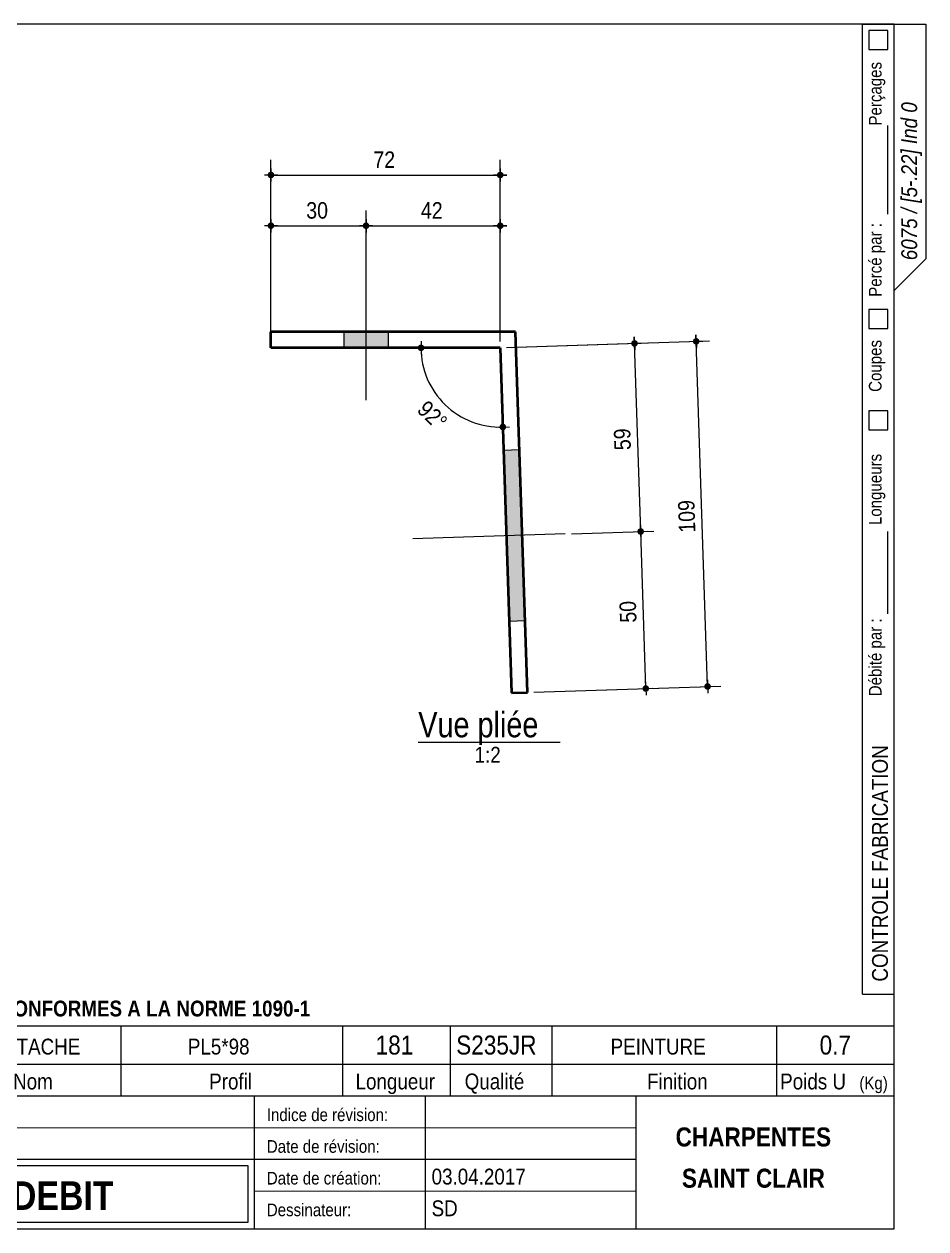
# Model space of a CAD drawing. Header units: millimetres. Extents: x 2 to 287, y 5 to 195.
# Drawn here: x 144.7 to 287, y 5 to 195 of the extents above; entities that cross this region are included whole.
import ezdxf

# ---------------------------------------------------------------- set-up
doc = ezdxf.new("R2010")
doc.units = ezdxf.units.MM
for name, color, linetype, lineweight in [('Autre type objet', 1, 'Continuous', 0), ('Boulon', 7, 'Continuous', 0), ('Cotation', 7, 'Continuous', 0), ('Feuille dessin', 5, 'Continuous', 0), ('Piece', 2, 'Continuous', 0)]:
    doc.layers.add(name, color=color, linetype=linetype, lineweight=lineweight)
doc.styles.add('ARIAL', font='ARIAL.TTF')
doc.styles.add('ARIAL_BOLD', font='ARIALBD.TTF')
doc.styles.add('ARIAL_ITALIC', font='ARIALI.TTF')
doc.styles.add('COMIC_SANS_MS', font='COMIC.TTF')

# ---------------------------------------------------------------- blocks, each defined once
blk = doc.blocks.new('*A4')
at = {"layer": 'Boulon'}
blk.add_hatch(color=256, dxfattribs=at).paths.add_polyline_path([(223.75, 100.87), (221.25, 100.79), (220.36, 127.78), (222.86, 127.86)], flags=17)
blk.add_hatch(color=256, dxfattribs=at).paths.add_polyline_path([(223.75, 100.87), (221.25, 100.79), (220.36, 127.78), (222.86, 127.86)], flags=17)
at = {"layer": 'Boulon', "linetype": 'Continuous', "lineweight": 0}
for p, q in [((222.86, 127.86), (220.36, 127.78)), ((222.86, 127.86), (220.36, 127.78)), ((230.05, 114.59), (206.06, 113.8)), ((230.05, 114.59), (206.06, 113.8)), ((223.75, 100.87), (221.25, 100.79)), ((223.75, 100.87), (221.25, 100.79))]:
    blk.add_line(p, q, dxfattribs=at)
blk = doc.blocks.new('*A5')
at = {"layer": 'Boulon'}
blk.add_hatch(color=256, dxfattribs=at).paths.add_polyline_path([(195.15, 143.95), (195.15, 146.45), (202.15, 146.45), (202.15, 143.95)], flags=17)
blk.add_hatch(color=256, dxfattribs=at).paths.add_polyline_path([(195.15, 143.95), (195.15, 146.45), (202.15, 146.45), (202.15, 143.95)], flags=17)
at = {"layer": 'Boulon', "linetype": 'Continuous', "lineweight": 0}
for p, q in [((198.65, 135.7), (198.65, 162.2)), ((198.65, 135.7), (198.65, 162.2)), ((195.15, 146.45), (195.15, 143.95)), ((195.15, 146.45), (195.15, 143.95)), ((202.15, 146.45), (202.15, 143.95)), ((202.15, 146.45), (202.15, 143.95))]:
    blk.add_line(p, q, dxfattribs=at)
blk = doc.blocks.new('*A6')
at = {"layer": 'Piece', "color": 2, "linetype": 'Continuous', "lineweight": 40}
for p, q in [((222.249898, 146.453726), (183.652582, 146.453726)), ((183.652582, 143.953726), (183.652582, 146.453726)), ((224.116942, 89.605109), (222.249898, 146.453726)), ((219.830656, 143.953726), (183.652582, 143.953726)), ((219.830656, 143.953726), (221.618289, 89.523047)), ((221.618289, 89.523047), (224.116942, 89.605109))]:
    blk.add_line(p, q, dxfattribs=at)
blk = doc.blocks.new('*A7')
at = {"layer": 'Feuille dessin', "linetype": 'Continuous', "lineweight": 0}
for p, q in [((282, 195), (5, 195)), ((5, 195), (5, 5)), ((282, 5), (282, 195)), ((5, 5), (282, 5))]:
    blk.add_line(p, q, dxfattribs=at)
at = {"layer": 'Feuille dessin', "style": 'ARIAL', "width": 0.85}
blk.add_text('Tekla Structures', height=2, rotation=90, dxfattribs=at).set_placement((4.5, 5.5))
blk = doc.blocks.new('*A9')
at = {"layer": 'Autre type objet', "linetype": 'Continuous', "lineweight": 0}
for p, q in [((277, 42), (277, 195)), ((277, 195), (287, 195)), ((278, 194), (278, 191)), ((281, 194), (278, 194)), ((281, 191), (281, 194)), ((282, 42), (282, 195)), ((287, 195), (287, 158)), ((278, 191), (281, 191)), ((281, 165), (281, 179)), ((287, 158), (282, 153)), ((278, 150), (278, 147)), ((281, 150), (278, 150)), ((281, 147), (281, 150)), ((278, 147), (281, 147)), ((278, 134), (278, 131)), ((281, 134), (278, 134)), ((281, 131), (281, 134)), ((278, 131), (281, 131)), ((281, 102), (281, 115)), ((277, 42), (282, 42))]:
    blk.add_line(p, q, dxfattribs=at)
at = {"layer": 'Autre type objet', "width": 0.85}
for s, height, style, p in [('Perçages', 2, 'ARIAL', (280, 179)), ('6075 / [5-.22] Ind 0', 2.5, 'ARIAL_ITALIC', (285.619109, 157.760245)), ('Percé par :', 2, 'ARIAL', (280, 152)), ('Coupes', 2, 'ARIAL', (280, 137)), ('Longueurs', 2, 'ARIAL', (280, 116)), ('Débité par :', 2, 'ARIAL', (280, 89)), ('CONTROLE FABRICATION', 2.5, 'ARIAL', (281, 44))]:
    blk.add_text(s, height=height, rotation=90, dxfattribs=dict(at, style=style)).set_placement(p)
blk = doc.blocks.new('*A10')
at = {"layer": 'Autre type objet', "linetype": 'Continuous', "lineweight": 0}
for p, q in [((92, 37), (282, 37)), ((92, 37), (92, 31)), ((92.51953, 36.5), (113.5, 36.5)), ((92.51953, 31.394341), (92.51953, 36.5)), ((113.5, 36.5), (113.5, 31.394341)), ((114.5, 31), (114.5, 37)), ((134.5, 31), (134.5, 37)), ((160, 31), (160, 37)), ((195, 31), (195, 37)), ((212, 31), (212, 37)), ((228, 31), (228, 37)), ((263.5, 31), (263.5, 37)), ((282, 31), (282, 37)), ((92, 31), (282, 31)), ((92, 31), (92, 5)), ((113.5, 31.394341), (92.51953, 31.394341)), ((114.5, 16), (114.5, 31)), ((134.5, 26), (134.5, 31)), ((160, 26), (160, 31)), ((195, 26), (195, 31)), ((212, 26), (212, 31)), ((228, 26), (228, 31)), ((263.5, 26), (263.5, 31)), ((282, 5), (282, 31)), ((92, 26), (282, 26)), ((181, 26), (181, 5)), ((208, 26), (208, 5)), ((241.262466, 5), (241.262466, 26)), ((92, 21), (241.327069, 20.935451)), ((92, 16), (181, 16)), ((181, 16), (241.297815, 16.021151)), ((93, 15), (180, 15)), ((93, 6), (93, 15)), ((180, 15), (180, 6)), ((181, 11), (241.217807, 10.969512)), ((180, 6), (93, 6)), ((92, 5), (282, 5))]:
    blk.add_line(p, q, dxfattribs=at)
at = {"layer": 'Autre type objet', "width": 0.85}
for s, height, style, p in [('TOLERANCES ESSENTIELLES CONFORMES A LA NORME 1090-1', 2.5, 'ARIAL_BOLD', (96.5, 38.5)), ('5-22', 3, 'ARIAL_BOLD', (98.285724, 32.540141)), ('1', 3, 'ARIAL', (120.389893, 32.5)), ('ATTACHE', 2.5, 'ARIAL', (139.718018, 32.5)), ('PL5*98', 2.5, 'ARIAL', (170.537964, 32.5)), ('181', 3, 'ARIAL', (200.165771, 32.5)), ('S235JR', 3, 'ARIAL', (212.880127, 32.5)), ('PEINTURE', 2.5, 'ARIAL', (237.24646, 32.5)), ('0.7', 3, 'ARIAL', (270.222412, 32.5)), ('Repère', 2.5, 'ARIAL', (96.112978, 27)), ('Qté', 2.5, 'ARIAL', (119, 27)), ('Nom', 2.5, 'ARIAL', (142.961426, 27)), ('Profil', 2.5, 'ARIAL', (173.903564, 27)), ('Longueur', 2.5, 'ARIAL', (197, 27)), ('Qualité', 2.5, 'ARIAL', (214.218018, 27)), ('Finition', 2.5, 'ARIAL', (243, 27)), ('Poids U', 2.5, 'ARIAL', (264, 27)), ('(Kg)', 2, 'ARIAL', (276.5, 27)), ('6075', 3.5, 'ARIAL', (115.5, 22)), ('N° Affaire:', 2, 'ARIAL', (93.640566, 22)), ('Indice de révision:', 2, 'ARIAL', (183, 22)), ('CHARPENTES', 3, 'ARIAL_BOLD', (247.5, 18)), ('Nom Affaire:', 2, 'ARIAL', (93.640566, 17.5)), ('GHD Bât N', 3.5, 'ARIAL', (115.5, 17)), ('Date de révision:', 2, 'ARIAL', (183, 17)), ('Date de création:', 2, 'ARIAL', (183, 12)), ('03.04.2017', 2.5, 'ARIAL', (209, 12)), ('SAINT CLAIR', 3, 'ARIAL_BOLD', (248.5, 11.5)), ('CROQUIS   DE  DEBIT', 4.5, 'ARIAL_BOLD', (103, 8)), ('SD', 2.5, 'ARIAL', (209, 7)), ('Dessinateur:', 2, 'ARIAL', (183, 7))]:
    blk.add_text(s, height=height, dxfattribs=dict(at, style=style)).set_placement(p)
blk = doc.blocks.new('*A24')
at = {"layer": 'Cotation'}
for points in [[(207.31, 143.43), (207.28, 143.44), (207.25, 143.44), (207.23, 143.44), (207.2, 143.45), (207.18, 143.46), (207.16, 143.46), (207.13, 143.47), (207.11, 143.48), (207.09, 143.5), (207.06, 143.51), (207.04, 143.52), (207.02, 143.54), (207, 143.55), (206.98, 143.57), (206.96, 143.59), (206.95, 143.6), (206.93, 143.62), (206.91, 143.64), (206.9, 143.66), (206.88, 143.69), (206.87, 143.71), (206.86, 143.73), (206.85, 143.75), (206.84, 143.78), (206.83, 143.8), (206.83, 143.83), (206.82, 143.85), (206.82, 143.88), (206.81, 143.9), (206.81, 143.93), (206.81, 143.95), (206.81, 143.98), (206.81, 144), (206.82, 144.03), (206.82, 144.06), (206.83, 144.08), (206.83, 144.1), (206.84, 144.13), (206.85, 144.15), (206.86, 144.18), (206.87, 144.2), (206.88, 144.22), (206.9, 144.24), (206.91, 144.26), (206.93, 144.28), (206.95, 144.3), (206.96, 144.32), (206.98, 144.34), (207, 144.36), (207.02, 144.37), (207.04, 144.39), (207.06, 144.4), (207.09, 144.41), (207.11, 144.42), (207.13, 144.43), (207.16, 144.44), (207.18, 144.45), (207.2, 144.46), (207.23, 144.46), (207.25, 144.47), (207.28, 144.47), (207.31, 144.47), (207.33, 144.47), (207.36, 144.47), (207.38, 144.47), (207.41, 144.47), (207.43, 144.46), (207.46, 144.46), (207.48, 144.45), (207.51, 144.44), (207.53, 144.43), (207.55, 144.42), (207.58, 144.41), (207.6, 144.4), (207.62, 144.39), (207.64, 144.37), (207.66, 144.36), (207.68, 144.34), (207.7, 144.32), (207.72, 144.3), (207.73, 144.28), (207.75, 144.26), (207.76, 144.24), (207.78, 144.22), (207.79, 144.2), (207.8, 144.18), (207.81, 144.15), (207.82, 144.13), (207.83, 144.1), (207.84, 144.08), (207.84, 144.06), (207.85, 144.03), (207.85, 144), (207.85, 143.98), (207.85, 143.95), (207.85, 143.93), (207.85, 143.9), (207.85, 143.88), (207.84, 143.85), (207.84, 143.83), (207.83, 143.8), (207.82, 143.78), (207.81, 143.75), (207.8, 143.73), (207.79, 143.71), (207.78, 143.69), (207.76, 143.66), (207.75, 143.64), (207.73, 143.62), (207.72, 143.6), (207.7, 143.59), (207.68, 143.57), (207.66, 143.55), (207.64, 143.54), (207.62, 143.52), (207.6, 143.51), (207.58, 143.5), (207.55, 143.48), (207.53, 143.47), (207.51, 143.46), (207.48, 143.46), (207.46, 143.45), (207.43, 143.44), (207.41, 143.44), (207.38, 143.44), (207.36, 143.43), (207.33, 143.43)], [(220.22, 130.94), (220.19, 130.94), (220.16, 130.95), (220.14, 130.95), (220.11, 130.96), (220.09, 130.96), (220.07, 130.97), (220.04, 130.98), (220.02, 130.99), (220, 131), (219.97, 131.01), (219.95, 131.03), (219.93, 131.04), (219.91, 131.06), (219.89, 131.08), (219.87, 131.09), (219.86, 131.11), (219.84, 131.13), (219.82, 131.15), (219.81, 131.17), (219.79, 131.19), (219.78, 131.22), (219.77, 131.24), (219.76, 131.26), (219.75, 131.29), (219.74, 131.31), (219.74, 131.33), (219.73, 131.36), (219.73, 131.38), (219.72, 131.41), (219.72, 131.43), (219.72, 131.46), (219.72, 131.49), (219.72, 131.51), (219.73, 131.54), (219.73, 131.56), (219.74, 131.59), (219.74, 131.61), (219.75, 131.64), (219.76, 131.66), (219.77, 131.68), (219.78, 131.71), (219.79, 131.73), (219.81, 131.75), (219.82, 131.77), (219.84, 131.79), (219.86, 131.81), (219.87, 131.83), (219.89, 131.85), (219.91, 131.86), (219.93, 131.88), (219.95, 131.89), (219.97, 131.91), (220, 131.92), (220.02, 131.93), (220.04, 131.94), (220.07, 131.95), (220.09, 131.96), (220.11, 131.96), (220.14, 131.97), (220.16, 131.97), (220.19, 131.98), (220.22, 131.98), (220.24, 131.98), (220.27, 131.98), (220.29, 131.98), (220.32, 131.97), (220.34, 131.97), (220.37, 131.96), (220.39, 131.96), (220.42, 131.95), (220.44, 131.94), (220.46, 131.93), (220.49, 131.92), (220.51, 131.91), (220.53, 131.89), (220.55, 131.88), (220.57, 131.86), (220.59, 131.85), (220.61, 131.83), (220.63, 131.81), (220.64, 131.79), (220.66, 131.77), (220.67, 131.75), (220.69, 131.73), (220.7, 131.71), (220.71, 131.68), (220.72, 131.66), (220.73, 131.64), (220.74, 131.61), (220.75, 131.59), (220.75, 131.56), (220.76, 131.54), (220.76, 131.51), (220.76, 131.49), (220.76, 131.46), (220.76, 131.43), (220.76, 131.41), (220.76, 131.38), (220.75, 131.36), (220.75, 131.33), (220.74, 131.31), (220.73, 131.29), (220.72, 131.26), (220.71, 131.24), (220.7, 131.22), (220.69, 131.19), (220.67, 131.17), (220.66, 131.15), (220.64, 131.13), (220.63, 131.11), (220.61, 131.09), (220.59, 131.08), (220.57, 131.06), (220.55, 131.04), (220.53, 131.03), (220.51, 131.01), (220.49, 131), (220.46, 130.99), (220.44, 130.98), (220.42, 130.97), (220.39, 130.96), (220.37, 130.96), (220.34, 130.95), (220.32, 130.95), (220.29, 130.94), (220.27, 130.94), (220.24, 130.94)]]:
    blk.add_hatch(color=256, dxfattribs=at).paths.add_polyline_path(points, flags=17)
at = {"layer": 'Cotation', "linetype": 'Continuous', "lineweight": 0}
for p, q in [((207.33, 144.99), (207.33, 142.91)), ((206.29, 143.95), (208.37, 143.95)), ((207.33, 143.95), (219.83, 143.95)), ((220.24, 131.46), (219.83, 143.95)), ((219.86, 142.95), (220.24, 131.46)), ((219.2, 131.43), (221.28, 131.49)), ((220.28, 130.42), (220.21, 132.5))]:
    blk.add_line(p, q, dxfattribs=at)
blk.add_arc((219.83, 143.95), 12.5, 180, 271.8811, dxfattribs=at)
at = {"layer": 'Cotation'}
for p in [(207.33, 143.95), (220.24, 131.46)]:
    blk.add_point(p, dxfattribs=at)
at = {"layer": 'Cotation', "style": 'ARIAL', "width": 0.85}
blk.add_text('92°', height=2.6, rotation=-44.0605, dxfattribs=at).set_placement((206.54, 133.99))
blk = doc.blocks.new('*A25')
at = {"layer": 'Cotation'}
for points in [[(250.73, 144.45), (250.7, 144.45), (250.68, 144.46), (250.65, 144.46), (250.63, 144.46), (250.6, 144.47), (250.58, 144.48), (250.56, 144.49), (250.53, 144.5), (250.51, 144.51), (250.49, 144.52), (250.47, 144.54), (250.45, 144.55), (250.43, 144.57), (250.41, 144.58), (250.39, 144.6), (250.37, 144.62), (250.35, 144.64), (250.34, 144.66), (250.32, 144.68), (250.31, 144.7), (250.3, 144.72), (250.29, 144.75), (250.28, 144.77), (250.27, 144.79), (250.26, 144.82), (250.25, 144.84), (250.25, 144.87), (250.24, 144.89), (250.24, 144.92), (250.24, 144.94), (250.24, 144.97), (250.24, 144.99), (250.24, 145.02), (250.24, 145.05), (250.25, 145.07), (250.25, 145.1), (250.26, 145.12), (250.27, 145.14), (250.28, 145.17), (250.29, 145.19), (250.3, 145.21), (250.31, 145.24), (250.32, 145.26), (250.34, 145.28), (250.35, 145.3), (250.37, 145.32), (250.39, 145.34), (250.41, 145.35), (250.43, 145.37), (250.45, 145.39), (250.47, 145.4), (250.49, 145.42), (250.51, 145.43), (250.53, 145.44), (250.56, 145.45), (250.58, 145.46), (250.6, 145.47), (250.63, 145.47), (250.65, 145.48), (250.68, 145.48), (250.7, 145.49), (250.73, 145.49), (250.76, 145.49), (250.78, 145.49), (250.81, 145.49), (250.83, 145.48), (250.86, 145.48), (250.88, 145.47), (250.91, 145.47), (250.93, 145.46), (250.95, 145.45), (250.98, 145.44), (251, 145.43), (251.02, 145.42), (251.04, 145.4), (251.07, 145.39), (251.09, 145.37), (251.1, 145.35), (251.12, 145.34), (251.14, 145.32), (251.16, 145.3), (251.17, 145.28), (251.19, 145.26), (251.2, 145.24), (251.21, 145.21), (251.23, 145.19), (251.24, 145.17), (251.25, 145.14), (251.25, 145.12), (251.26, 145.1), (251.27, 145.07), (251.27, 145.05), (251.27, 145.02), (251.28, 144.99), (251.28, 144.97), (251.28, 144.94), (251.27, 144.92), (251.27, 144.89), (251.27, 144.87), (251.26, 144.84), (251.25, 144.82), (251.25, 144.79), (251.24, 144.77), (251.23, 144.75), (251.21, 144.72), (251.2, 144.7), (251.19, 144.68), (251.17, 144.66), (251.16, 144.64), (251.14, 144.62), (251.12, 144.6), (251.1, 144.58), (251.09, 144.57), (251.07, 144.55), (251.04, 144.54), (251.02, 144.52), (251, 144.51), (250.98, 144.5), (250.95, 144.49), (250.93, 144.48), (250.91, 144.47), (250.88, 144.46), (250.86, 144.46), (250.83, 144.46), (250.81, 144.45), (250.78, 144.45), (250.76, 144.45)], [(252.52, 90.02), (252.49, 90.02), (252.47, 90.02), (252.44, 90.03), (252.42, 90.03), (252.39, 90.04), (252.37, 90.05), (252.34, 90.06), (252.32, 90.07), (252.3, 90.08), (252.28, 90.09), (252.25, 90.11), (252.23, 90.12), (252.21, 90.14), (252.19, 90.15), (252.18, 90.17), (252.16, 90.19), (252.14, 90.21), (252.13, 90.23), (252.11, 90.25), (252.1, 90.27), (252.08, 90.29), (252.07, 90.32), (252.06, 90.34), (252.05, 90.36), (252.05, 90.39), (252.04, 90.41), (252.03, 90.44), (252.03, 90.46), (252.03, 90.49), (252.02, 90.51), (252.02, 90.54), (252.02, 90.56), (252.03, 90.59), (252.03, 90.62), (252.03, 90.64), (252.04, 90.67), (252.05, 90.69), (252.05, 90.71), (252.06, 90.74), (252.07, 90.76), (252.08, 90.78), (252.1, 90.81), (252.11, 90.83), (252.13, 90.85), (252.14, 90.87), (252.16, 90.89), (252.18, 90.91), (252.19, 90.92), (252.21, 90.94), (252.23, 90.96), (252.25, 90.97), (252.28, 90.98), (252.3, 91), (252.32, 91.01), (252.34, 91.02), (252.37, 91.03), (252.39, 91.04), (252.42, 91.04), (252.44, 91.05), (252.47, 91.05), (252.49, 91.06), (252.52, 91.06), (252.54, 91.06), (252.57, 91.06), (252.59, 91.06), (252.62, 91.05), (252.64, 91.05), (252.67, 91.04), (252.69, 91.04), (252.72, 91.03), (252.74, 91.02), (252.77, 91.01), (252.79, 91), (252.81, 90.98), (252.83, 90.97), (252.85, 90.96), (252.87, 90.94), (252.89, 90.92), (252.91, 90.91), (252.93, 90.89), (252.95, 90.87), (252.96, 90.85), (252.98, 90.83), (252.99, 90.81), (253, 90.78), (253.01, 90.76), (253.02, 90.74), (253.03, 90.71), (253.04, 90.69), (253.05, 90.67), (253.05, 90.64), (253.06, 90.62), (253.06, 90.59), (253.06, 90.56), (253.06, 90.54), (253.06, 90.51), (253.06, 90.49), (253.06, 90.46), (253.05, 90.44), (253.05, 90.41), (253.04, 90.39), (253.03, 90.36), (253.02, 90.34), (253.01, 90.32), (253, 90.29), (252.99, 90.27), (252.98, 90.25), (252.96, 90.23), (252.95, 90.21), (252.93, 90.19), (252.91, 90.17), (252.89, 90.15), (252.87, 90.14), (252.85, 90.12), (252.83, 90.11), (252.81, 90.09), (252.79, 90.08), (252.77, 90.07), (252.74, 90.06), (252.72, 90.05), (252.69, 90.04), (252.67, 90.03), (252.64, 90.03), (252.62, 90.02), (252.59, 90.02), (252.57, 90.02), (252.54, 90.02)]]:
    blk.add_hatch(color=256, dxfattribs=at).paths.add_polyline_path(points, flags=17)
at = {"layer": 'Cotation', "linetype": 'Continuous', "lineweight": 0}
for p, q in [((220.83, 143.99), (252.83, 145.04)), ((249.72, 144.94), (251.8, 145)), ((250.72, 146.01), (250.79, 143.93)), ((250.76, 144.97), (250.72, 146.01)), ((252.54, 90.54), (250.76, 144.97)), ((252.51, 91.58), (252.58, 89.5)), ((225.12, 89.64), (254.62, 90.61)), ((251.5, 90.5), (253.58, 90.57)), ((252.54, 90.54), (252.58, 89.5))]:
    blk.add_line(p, q, dxfattribs=at)
at = {"layer": 'Cotation'}
for p in [(250.76, 144.97), (252.54, 90.54)]:
    blk.add_point(p, dxfattribs=at)
at = {"layer": 'Cotation', "style": 'ARIAL', "width": 0.85}
blk.add_text('109', height=2.6, rotation=91.8795, dxfattribs=at).set_placement((250.63, 114.83))
blk = doc.blocks.new('*A26')
at = {"layer": 'Cotation'}
for points in [[(241.96, 114.46), (241.94, 114.46), (241.91, 114.47), (241.89, 114.47), (241.86, 114.48), (241.84, 114.48), (241.81, 114.49), (241.79, 114.5), (241.77, 114.51), (241.74, 114.52), (241.72, 114.53), (241.7, 114.55), (241.68, 114.56), (241.66, 114.58), (241.64, 114.59), (241.62, 114.61), (241.6, 114.63), (241.59, 114.65), (241.57, 114.67), (241.56, 114.69), (241.54, 114.71), (241.53, 114.73), (241.52, 114.76), (241.51, 114.78), (241.5, 114.8), (241.49, 114.83), (241.49, 114.85), (241.48, 114.88), (241.48, 114.9), (241.47, 114.93), (241.47, 114.95), (241.47, 114.98), (241.47, 115.01), (241.47, 115.03), (241.48, 115.06), (241.48, 115.08), (241.49, 115.11), (241.49, 115.13), (241.5, 115.16), (241.51, 115.18), (241.52, 115.2), (241.53, 115.23), (241.54, 115.25), (241.56, 115.27), (241.57, 115.29), (241.59, 115.31), (241.6, 115.33), (241.62, 115.35), (241.64, 115.37), (241.66, 115.38), (241.68, 115.4), (241.7, 115.41), (241.72, 115.43), (241.74, 115.44), (241.77, 115.45), (241.79, 115.46), (241.81, 115.47), (241.84, 115.48), (241.86, 115.48), (241.89, 115.49), (241.91, 115.49), (241.94, 115.5), (241.96, 115.5), (241.99, 115.5), (242.02, 115.5), (242.04, 115.5), (242.07, 115.49), (242.09, 115.49), (242.12, 115.48), (242.14, 115.48), (242.17, 115.47), (242.19, 115.46), (242.21, 115.45), (242.24, 115.44), (242.26, 115.43), (242.28, 115.41), (242.3, 115.4), (242.32, 115.38), (242.34, 115.37), (242.36, 115.35), (242.38, 115.33), (242.39, 115.31), (242.41, 115.29), (242.42, 115.27), (242.44, 115.25), (242.45, 115.23), (242.46, 115.2), (242.47, 115.18), (242.48, 115.16), (242.49, 115.13), (242.49, 115.11), (242.5, 115.08), (242.5, 115.06), (242.51, 115.03), (242.51, 115.01), (242.51, 114.98), (242.51, 114.95), (242.51, 114.93), (242.5, 114.9), (242.5, 114.88), (242.49, 114.85), (242.49, 114.83), (242.48, 114.8), (242.47, 114.78), (242.46, 114.76), (242.45, 114.73), (242.44, 114.71), (242.42, 114.69), (242.41, 114.67), (242.39, 114.65), (242.38, 114.63), (242.36, 114.61), (242.34, 114.59), (242.32, 114.58), (242.3, 114.56), (242.28, 114.55), (242.26, 114.53), (242.24, 114.52), (242.21, 114.51), (242.19, 114.5), (242.17, 114.49), (242.14, 114.48), (242.12, 114.48), (242.09, 114.47), (242.07, 114.47), (242.04, 114.46), (242.02, 114.46), (241.99, 114.46)], [(242.78, 89.7), (242.75, 89.7), (242.73, 89.7), (242.7, 89.71), (242.68, 89.71), (242.65, 89.72), (242.63, 89.73), (242.6, 89.74), (242.58, 89.75), (242.56, 89.76), (242.54, 89.77), (242.51, 89.79), (242.49, 89.8), (242.47, 89.82), (242.45, 89.83), (242.44, 89.85), (242.42, 89.87), (242.4, 89.89), (242.39, 89.91), (242.37, 89.93), (242.36, 89.95), (242.34, 89.97), (242.33, 90), (242.32, 90.02), (242.31, 90.04), (242.31, 90.07), (242.3, 90.09), (242.29, 90.12), (242.29, 90.14), (242.29, 90.17), (242.28, 90.19), (242.28, 90.22), (242.28, 90.24), (242.29, 90.27), (242.29, 90.3), (242.29, 90.32), (242.3, 90.35), (242.31, 90.37), (242.31, 90.39), (242.32, 90.42), (242.33, 90.44), (242.34, 90.46), (242.36, 90.49), (242.37, 90.51), (242.39, 90.53), (242.4, 90.55), (242.42, 90.57), (242.44, 90.59), (242.45, 90.6), (242.47, 90.62), (242.49, 90.64), (242.51, 90.65), (242.54, 90.66), (242.56, 90.68), (242.58, 90.69), (242.6, 90.7), (242.63, 90.71), (242.65, 90.72), (242.68, 90.72), (242.7, 90.73), (242.73, 90.73), (242.75, 90.74), (242.78, 90.74), (242.8, 90.74), (242.83, 90.74), (242.85, 90.74), (242.88, 90.73), (242.9, 90.73), (242.93, 90.72), (242.95, 90.72), (242.98, 90.71), (243, 90.7), (243.03, 90.69), (243.05, 90.68), (243.07, 90.66), (243.09, 90.65), (243.11, 90.64), (243.13, 90.62), (243.15, 90.6), (243.17, 90.59), (243.19, 90.57), (243.21, 90.55), (243.22, 90.53), (243.24, 90.51), (243.25, 90.49), (243.26, 90.46), (243.27, 90.44), (243.28, 90.42), (243.29, 90.39), (243.3, 90.37), (243.31, 90.35), (243.31, 90.32), (243.32, 90.3), (243.32, 90.27), (243.32, 90.24), (243.32, 90.22), (243.32, 90.19), (243.32, 90.17), (243.32, 90.14), (243.31, 90.12), (243.31, 90.09), (243.3, 90.07), (243.29, 90.04), (243.28, 90.02), (243.27, 90), (243.26, 89.97), (243.25, 89.95), (243.24, 89.93), (243.22, 89.91), (243.21, 89.89), (243.19, 89.87), (243.17, 89.85), (243.15, 89.83), (243.13, 89.82), (243.11, 89.8), (243.09, 89.79), (243.07, 89.77), (243.05, 89.76), (243.03, 89.75), (243, 89.74), (242.98, 89.73), (242.95, 89.72), (242.93, 89.71), (242.9, 89.71), (242.88, 89.7), (242.85, 89.7), (242.83, 89.7), (242.8, 89.7)]]:
    blk.add_hatch(color=256, dxfattribs=at).paths.add_polyline_path(points, flags=17)
at = {"layer": 'Cotation', "linetype": 'Continuous', "lineweight": 0}
for p, q in [((241.96, 116.02), (242.02, 113.94)), ((241.99, 114.98), (241.96, 116.02)), ((231.05, 114.62), (244.07, 115.05)), ((240.95, 114.95), (243.03, 115.01)), ((242.8, 90.22), (241.99, 114.98)), ((242.77, 91.26), (242.84, 89.18)), ((225.12, 89.64), (244.88, 90.29)), ((241.76, 90.18), (243.84, 90.25)), ((242.8, 90.22), (242.84, 89.18))]:
    blk.add_line(p, q, dxfattribs=at)
at = {"layer": 'Cotation'}
for p in [(241.99, 114.98), (242.8, 90.22)]:
    blk.add_point(p, dxfattribs=at)
at = {"layer": 'Cotation', "style": 'ARIAL', "width": 0.85}
blk.add_text('50', height=2.6, rotation=91.8795, dxfattribs=at).set_placement((241.34, 100.64))
blk = doc.blocks.new('*A27')
at = {"layer": 'Cotation'}
for points in [[(240.99, 144.13), (240.96, 144.13), (240.94, 144.14), (240.91, 144.14), (240.89, 144.15), (240.86, 144.15), (240.84, 144.16), (240.82, 144.17), (240.79, 144.18), (240.77, 144.19), (240.75, 144.2), (240.73, 144.22), (240.71, 144.23), (240.69, 144.25), (240.67, 144.26), (240.65, 144.28), (240.63, 144.3), (240.61, 144.32), (240.6, 144.34), (240.58, 144.36), (240.57, 144.38), (240.56, 144.4), (240.55, 144.43), (240.54, 144.45), (240.53, 144.47), (240.52, 144.5), (240.51, 144.52), (240.51, 144.55), (240.5, 144.57), (240.5, 144.6), (240.5, 144.62), (240.5, 144.65), (240.5, 144.68), (240.5, 144.7), (240.5, 144.73), (240.51, 144.75), (240.51, 144.78), (240.52, 144.8), (240.53, 144.82), (240.54, 144.85), (240.55, 144.87), (240.56, 144.89), (240.57, 144.92), (240.58, 144.94), (240.6, 144.96), (240.61, 144.98), (240.63, 145), (240.65, 145.02), (240.67, 145.03), (240.69, 145.05), (240.71, 145.07), (240.73, 145.08), (240.75, 145.1), (240.77, 145.11), (240.79, 145.12), (240.82, 145.13), (240.84, 145.14), (240.86, 145.15), (240.89, 145.15), (240.91, 145.16), (240.94, 145.16), (240.96, 145.17), (240.99, 145.17), (241.02, 145.17), (241.04, 145.17), (241.07, 145.17), (241.09, 145.16), (241.12, 145.16), (241.14, 145.15), (241.17, 145.15), (241.19, 145.14), (241.21, 145.13), (241.24, 145.12), (241.26, 145.11), (241.28, 145.1), (241.3, 145.08), (241.33, 145.07), (241.35, 145.05), (241.36, 145.03), (241.38, 145.02), (241.4, 145), (241.42, 144.98), (241.43, 144.96), (241.45, 144.94), (241.46, 144.92), (241.47, 144.89), (241.49, 144.87), (241.5, 144.85), (241.51, 144.82), (241.51, 144.8), (241.52, 144.78), (241.53, 144.75), (241.53, 144.73), (241.53, 144.7), (241.53, 144.68), (241.54, 144.65), (241.53, 144.62), (241.53, 144.6), (241.53, 144.57), (241.53, 144.55), (241.52, 144.52), (241.51, 144.5), (241.51, 144.47), (241.5, 144.45), (241.49, 144.43), (241.47, 144.4), (241.46, 144.38), (241.45, 144.36), (241.43, 144.34), (241.42, 144.32), (241.4, 144.3), (241.38, 144.28), (241.36, 144.26), (241.35, 144.25), (241.33, 144.23), (241.3, 144.22), (241.28, 144.2), (241.26, 144.19), (241.24, 144.18), (241.21, 144.17), (241.19, 144.16), (241.17, 144.15), (241.14, 144.15), (241.12, 144.14), (241.09, 144.14), (241.07, 144.13), (241.04, 144.13), (241.02, 144.13)], [(241.96, 114.46), (241.94, 114.46), (241.91, 114.47), (241.89, 114.47), (241.86, 114.48), (241.84, 114.48), (241.81, 114.49), (241.79, 114.5), (241.77, 114.51), (241.74, 114.52), (241.72, 114.53), (241.7, 114.55), (241.68, 114.56), (241.66, 114.58), (241.64, 114.59), (241.62, 114.61), (241.6, 114.63), (241.59, 114.65), (241.57, 114.67), (241.56, 114.69), (241.54, 114.71), (241.53, 114.73), (241.52, 114.76), (241.51, 114.78), (241.5, 114.8), (241.49, 114.83), (241.49, 114.85), (241.48, 114.88), (241.48, 114.9), (241.47, 114.93), (241.47, 114.95), (241.47, 114.98), (241.47, 115.01), (241.47, 115.03), (241.48, 115.06), (241.48, 115.08), (241.49, 115.11), (241.49, 115.13), (241.5, 115.16), (241.51, 115.18), (241.52, 115.2), (241.53, 115.23), (241.54, 115.25), (241.56, 115.27), (241.57, 115.29), (241.59, 115.31), (241.6, 115.33), (241.62, 115.35), (241.64, 115.37), (241.66, 115.38), (241.68, 115.4), (241.7, 115.41), (241.72, 115.43), (241.74, 115.44), (241.77, 115.45), (241.79, 115.46), (241.81, 115.47), (241.84, 115.48), (241.86, 115.48), (241.89, 115.49), (241.91, 115.49), (241.94, 115.5), (241.96, 115.5), (241.99, 115.5), (242.02, 115.5), (242.04, 115.5), (242.07, 115.49), (242.09, 115.49), (242.12, 115.48), (242.14, 115.48), (242.17, 115.47), (242.19, 115.46), (242.21, 115.45), (242.24, 115.44), (242.26, 115.43), (242.28, 115.41), (242.3, 115.4), (242.32, 115.38), (242.34, 115.37), (242.36, 115.35), (242.38, 115.33), (242.39, 115.31), (242.41, 115.29), (242.42, 115.27), (242.44, 115.25), (242.45, 115.23), (242.46, 115.2), (242.47, 115.18), (242.48, 115.16), (242.49, 115.13), (242.49, 115.11), (242.5, 115.08), (242.5, 115.06), (242.51, 115.03), (242.51, 115.01), (242.51, 114.98), (242.51, 114.95), (242.51, 114.93), (242.5, 114.9), (242.5, 114.88), (242.49, 114.85), (242.49, 114.83), (242.48, 114.8), (242.47, 114.78), (242.46, 114.76), (242.45, 114.73), (242.44, 114.71), (242.42, 114.69), (242.41, 114.67), (242.39, 114.65), (242.38, 114.63), (242.36, 114.61), (242.34, 114.59), (242.32, 114.58), (242.3, 114.56), (242.28, 114.55), (242.26, 114.53), (242.24, 114.52), (242.21, 114.51), (242.19, 114.5), (242.17, 114.49), (242.14, 114.48), (242.12, 114.48), (242.09, 114.47), (242.07, 114.47), (242.04, 114.46), (242.02, 114.46), (241.99, 114.46)]]:
    blk.add_hatch(color=256, dxfattribs=at).paths.add_polyline_path(points, flags=17)
at = {"layer": 'Cotation', "linetype": 'Continuous', "lineweight": 0}
for p, q in [((220.83, 143.99), (243.09, 144.72)), ((239.98, 144.62), (242.06, 144.68)), ((240.98, 145.69), (241.05, 143.61)), ((241.02, 144.65), (240.98, 145.69)), ((241.99, 114.98), (241.02, 144.65)), ((241.96, 116.02), (242.02, 113.94)), ((231.05, 114.62), (244.07, 115.05)), ((240.95, 114.95), (243.03, 115.01)), ((241.99, 114.98), (242.02, 113.94))]:
    blk.add_line(p, q, dxfattribs=at)
at = {"layer": 'Cotation'}
for p in [(241.02, 144.65), (241.99, 114.98)]:
    blk.add_point(p, dxfattribs=at)
at = {"layer": 'Cotation', "style": 'ARIAL', "width": 0.85}
blk.add_text('59', height=2.6, rotation=91.8795, dxfattribs=at).set_placement((240.45, 127.85))
blk = doc.blocks.new('*A28')
at = {"layer": 'Cotation'}
for points in [[(183.63, 170.68), (183.6, 170.69), (183.58, 170.69), (183.55, 170.69), (183.53, 170.7), (183.5, 170.71), (183.48, 170.71), (183.45, 170.72), (183.43, 170.73), (183.41, 170.75), (183.39, 170.76), (183.36, 170.77), (183.34, 170.79), (183.32, 170.8), (183.3, 170.82), (183.28, 170.84), (183.27, 170.85), (183.25, 170.87), (183.23, 170.89), (183.22, 170.91), (183.21, 170.94), (183.19, 170.96), (183.18, 170.98), (183.17, 171), (183.16, 171.03), (183.15, 171.05), (183.15, 171.08), (183.14, 171.1), (183.14, 171.13), (183.14, 171.15), (183.13, 171.18), (183.13, 171.2), (183.13, 171.23), (183.14, 171.25), (183.14, 171.28), (183.14, 171.31), (183.15, 171.33), (183.15, 171.35), (183.16, 171.38), (183.17, 171.4), (183.18, 171.43), (183.19, 171.45), (183.21, 171.47), (183.22, 171.49), (183.23, 171.51), (183.25, 171.53), (183.27, 171.55), (183.28, 171.57), (183.3, 171.59), (183.32, 171.61), (183.34, 171.62), (183.36, 171.64), (183.39, 171.65), (183.41, 171.66), (183.43, 171.67), (183.45, 171.68), (183.48, 171.69), (183.5, 171.7), (183.53, 171.71), (183.55, 171.71), (183.58, 171.72), (183.6, 171.72), (183.63, 171.72), (183.65, 171.72), (183.68, 171.72), (183.7, 171.72), (183.73, 171.72), (183.75, 171.71), (183.78, 171.71), (183.8, 171.7), (183.83, 171.69), (183.85, 171.68), (183.87, 171.67), (183.9, 171.66), (183.92, 171.65), (183.94, 171.64), (183.96, 171.62), (183.98, 171.61), (184, 171.59), (184.02, 171.57), (184.04, 171.55), (184.05, 171.53), (184.07, 171.51), (184.08, 171.49), (184.1, 171.47), (184.11, 171.45), (184.12, 171.43), (184.13, 171.4), (184.14, 171.38), (184.15, 171.35), (184.16, 171.33), (184.16, 171.31), (184.17, 171.28), (184.17, 171.25), (184.17, 171.23), (184.17, 171.2), (184.17, 171.18), (184.17, 171.15), (184.17, 171.13), (184.16, 171.1), (184.16, 171.08), (184.15, 171.05), (184.14, 171.03), (184.13, 171), (184.12, 170.98), (184.11, 170.96), (184.1, 170.94), (184.08, 170.91), (184.07, 170.89), (184.05, 170.87), (184.04, 170.85), (184.02, 170.84), (184, 170.82), (183.98, 170.8), (183.96, 170.79), (183.94, 170.77), (183.92, 170.76), (183.9, 170.75), (183.87, 170.73), (183.85, 170.72), (183.83, 170.71), (183.8, 170.71), (183.78, 170.7), (183.75, 170.69), (183.73, 170.69), (183.7, 170.69), (183.68, 170.68), (183.65, 170.68)], [(219.81, 170.68), (219.78, 170.69), (219.75, 170.69), (219.73, 170.69), (219.7, 170.7), (219.68, 170.71), (219.66, 170.71), (219.63, 170.72), (219.61, 170.73), (219.59, 170.75), (219.56, 170.76), (219.54, 170.77), (219.52, 170.79), (219.5, 170.8), (219.48, 170.82), (219.46, 170.84), (219.45, 170.85), (219.43, 170.87), (219.41, 170.89), (219.4, 170.91), (219.38, 170.94), (219.37, 170.96), (219.36, 170.98), (219.35, 171), (219.34, 171.03), (219.33, 171.05), (219.33, 171.08), (219.32, 171.1), (219.32, 171.13), (219.31, 171.15), (219.31, 171.18), (219.31, 171.2), (219.31, 171.23), (219.31, 171.25), (219.32, 171.28), (219.32, 171.31), (219.33, 171.33), (219.33, 171.35), (219.34, 171.38), (219.35, 171.4), (219.36, 171.43), (219.37, 171.45), (219.38, 171.47), (219.4, 171.49), (219.41, 171.51), (219.43, 171.53), (219.45, 171.55), (219.46, 171.57), (219.48, 171.59), (219.5, 171.61), (219.52, 171.62), (219.54, 171.64), (219.56, 171.65), (219.59, 171.66), (219.61, 171.67), (219.63, 171.68), (219.66, 171.69), (219.68, 171.7), (219.7, 171.71), (219.73, 171.71), (219.75, 171.72), (219.78, 171.72), (219.81, 171.72), (219.83, 171.72), (219.86, 171.72), (219.88, 171.72), (219.91, 171.72), (219.93, 171.71), (219.96, 171.71), (219.98, 171.7), (220.01, 171.69), (220.03, 171.68), (220.05, 171.67), (220.08, 171.66), (220.1, 171.65), (220.12, 171.64), (220.14, 171.62), (220.16, 171.61), (220.18, 171.59), (220.2, 171.57), (220.22, 171.55), (220.23, 171.53), (220.25, 171.51), (220.26, 171.49), (220.28, 171.47), (220.29, 171.45), (220.3, 171.43), (220.31, 171.4), (220.32, 171.38), (220.33, 171.35), (220.34, 171.33), (220.34, 171.31), (220.35, 171.28), (220.35, 171.25), (220.35, 171.23), (220.35, 171.2), (220.35, 171.18), (220.35, 171.15), (220.35, 171.13), (220.34, 171.1), (220.34, 171.08), (220.33, 171.05), (220.32, 171.03), (220.31, 171), (220.3, 170.98), (220.29, 170.96), (220.28, 170.94), (220.26, 170.91), (220.25, 170.89), (220.23, 170.87), (220.22, 170.85), (220.2, 170.84), (220.18, 170.82), (220.16, 170.8), (220.14, 170.79), (220.12, 170.77), (220.1, 170.76), (220.08, 170.75), (220.05, 170.73), (220.03, 170.72), (220.01, 170.71), (219.98, 170.71), (219.96, 170.7), (219.93, 170.69), (219.91, 170.69), (219.88, 170.69), (219.86, 170.68), (219.83, 170.68)]]:
    blk.add_hatch(color=256, dxfattribs=at).paths.add_polyline_path(points, flags=17)
at = {"layer": 'Cotation', "linetype": 'Continuous', "lineweight": 0}
for p, q in [((183.65, 144.95), (183.65, 173.62)), ((219.83, 144.95), (219.83, 173.62)), ((184.69, 171.2), (182.61, 171.2)), ((183.65, 171.2), (182.61, 171.2)), ((183.65, 172.24), (183.65, 170.16)), ((183.65, 171.2), (219.83, 171.2)), ((220.87, 171.2), (218.79, 171.2)), ((219.83, 172.24), (219.83, 170.16)), ((219.83, 171.2), (220.87, 171.2))]:
    blk.add_line(p, q, dxfattribs=at)
at = {"layer": 'Cotation'}
for p in [(183.65, 171.2), (219.83, 171.2)]:
    blk.add_point(p, dxfattribs=at)
at = {"layer": 'Cotation', "style": 'ARIAL', "width": 0.85}
blk.add_text('72', height=2.6, dxfattribs=at).set_placement((199.81, 172.32))
blk = doc.blocks.new('*A29')
at = {"layer": 'Cotation'}
for points in [[(183.63, 162.68), (183.6, 162.69), (183.58, 162.69), (183.55, 162.69), (183.53, 162.7), (183.5, 162.71), (183.48, 162.71), (183.45, 162.72), (183.43, 162.73), (183.41, 162.75), (183.39, 162.76), (183.36, 162.77), (183.34, 162.79), (183.32, 162.8), (183.3, 162.82), (183.28, 162.84), (183.27, 162.85), (183.25, 162.87), (183.23, 162.89), (183.22, 162.91), (183.21, 162.94), (183.19, 162.96), (183.18, 162.98), (183.17, 163), (183.16, 163.03), (183.15, 163.05), (183.15, 163.08), (183.14, 163.1), (183.14, 163.13), (183.14, 163.15), (183.13, 163.18), (183.13, 163.2), (183.13, 163.23), (183.14, 163.25), (183.14, 163.28), (183.14, 163.31), (183.15, 163.33), (183.15, 163.35), (183.16, 163.38), (183.17, 163.4), (183.18, 163.43), (183.19, 163.45), (183.21, 163.47), (183.22, 163.49), (183.23, 163.51), (183.25, 163.53), (183.27, 163.55), (183.28, 163.57), (183.3, 163.59), (183.32, 163.61), (183.34, 163.62), (183.36, 163.64), (183.39, 163.65), (183.41, 163.66), (183.43, 163.67), (183.45, 163.68), (183.48, 163.69), (183.5, 163.7), (183.53, 163.71), (183.55, 163.71), (183.58, 163.72), (183.6, 163.72), (183.63, 163.72), (183.65, 163.72), (183.68, 163.72), (183.7, 163.72), (183.73, 163.72), (183.75, 163.71), (183.78, 163.71), (183.8, 163.7), (183.83, 163.69), (183.85, 163.68), (183.87, 163.67), (183.9, 163.66), (183.92, 163.65), (183.94, 163.64), (183.96, 163.62), (183.98, 163.61), (184, 163.59), (184.02, 163.57), (184.04, 163.55), (184.05, 163.53), (184.07, 163.51), (184.08, 163.49), (184.1, 163.47), (184.11, 163.45), (184.12, 163.43), (184.13, 163.4), (184.14, 163.38), (184.15, 163.35), (184.16, 163.33), (184.16, 163.31), (184.17, 163.28), (184.17, 163.25), (184.17, 163.23), (184.17, 163.2), (184.17, 163.18), (184.17, 163.15), (184.17, 163.13), (184.16, 163.1), (184.16, 163.08), (184.15, 163.05), (184.14, 163.03), (184.13, 163), (184.12, 162.98), (184.11, 162.96), (184.1, 162.94), (184.08, 162.91), (184.07, 162.89), (184.05, 162.87), (184.04, 162.85), (184.02, 162.84), (184, 162.82), (183.98, 162.8), (183.96, 162.79), (183.94, 162.77), (183.92, 162.76), (183.9, 162.75), (183.87, 162.73), (183.85, 162.72), (183.83, 162.71), (183.8, 162.71), (183.78, 162.7), (183.75, 162.69), (183.73, 162.69), (183.7, 162.69), (183.68, 162.68), (183.65, 162.68)], [(198.63, 162.68), (198.6, 162.69), (198.58, 162.69), (198.55, 162.69), (198.53, 162.7), (198.5, 162.71), (198.48, 162.71), (198.45, 162.72), (198.43, 162.73), (198.41, 162.75), (198.39, 162.76), (198.36, 162.77), (198.34, 162.79), (198.32, 162.8), (198.3, 162.82), (198.29, 162.84), (198.27, 162.85), (198.25, 162.87), (198.24, 162.89), (198.22, 162.91), (198.21, 162.94), (198.19, 162.96), (198.18, 162.98), (198.17, 163), (198.16, 163.03), (198.16, 163.05), (198.15, 163.08), (198.14, 163.1), (198.14, 163.13), (198.14, 163.15), (198.13, 163.18), (198.13, 163.2), (198.13, 163.23), (198.14, 163.25), (198.14, 163.28), (198.14, 163.31), (198.15, 163.33), (198.16, 163.35), (198.16, 163.38), (198.17, 163.4), (198.18, 163.43), (198.19, 163.45), (198.21, 163.47), (198.22, 163.49), (198.24, 163.51), (198.25, 163.53), (198.27, 163.55), (198.29, 163.57), (198.3, 163.59), (198.32, 163.61), (198.34, 163.62), (198.36, 163.64), (198.39, 163.65), (198.41, 163.66), (198.43, 163.67), (198.45, 163.68), (198.48, 163.69), (198.5, 163.7), (198.53, 163.71), (198.55, 163.71), (198.58, 163.72), (198.6, 163.72), (198.63, 163.72), (198.65, 163.72), (198.68, 163.72), (198.7, 163.72), (198.73, 163.72), (198.75, 163.71), (198.78, 163.71), (198.8, 163.7), (198.83, 163.69), (198.85, 163.68), (198.88, 163.67), (198.9, 163.66), (198.92, 163.65), (198.94, 163.64), (198.96, 163.62), (198.98, 163.61), (199, 163.59), (199.02, 163.57), (199.04, 163.55), (199.06, 163.53), (199.07, 163.51), (199.09, 163.49), (199.1, 163.47), (199.11, 163.45), (199.12, 163.43), (199.13, 163.4), (199.14, 163.38), (199.15, 163.35), (199.16, 163.33), (199.16, 163.31), (199.17, 163.28), (199.17, 163.25), (199.17, 163.23), (199.17, 163.2), (199.17, 163.18), (199.17, 163.15), (199.17, 163.13), (199.16, 163.1), (199.16, 163.08), (199.15, 163.05), (199.14, 163.03), (199.13, 163), (199.12, 162.98), (199.11, 162.96), (199.1, 162.94), (199.09, 162.91), (199.07, 162.89), (199.06, 162.87), (199.04, 162.85), (199.02, 162.84), (199, 162.82), (198.98, 162.8), (198.96, 162.79), (198.94, 162.77), (198.92, 162.76), (198.9, 162.75), (198.88, 162.73), (198.85, 162.72), (198.83, 162.71), (198.8, 162.71), (198.78, 162.7), (198.75, 162.69), (198.73, 162.69), (198.7, 162.69), (198.68, 162.68), (198.65, 162.68)]]:
    blk.add_hatch(color=256, dxfattribs=at).paths.add_polyline_path(points, flags=17)
at = {"layer": 'Cotation', "linetype": 'Continuous', "lineweight": 0}
for p, q in [((183.65, 144.95), (183.65, 165.62)), ((198.65, 149.95), (198.65, 165.62)), ((183.65, 164.24), (183.65, 162.16)), ((198.65, 164.24), (198.65, 162.16)), ((184.69, 163.2), (182.61, 163.2)), ((183.65, 163.2), (182.61, 163.2)), ((183.65, 163.2), (198.65, 163.2)), ((199.69, 163.2), (197.61, 163.2)), ((198.65, 163.2), (199.69, 163.2))]:
    blk.add_line(p, q, dxfattribs=at)
at = {"layer": 'Cotation'}
for p in [(183.65, 163.2), (198.65, 163.2)]:
    blk.add_point(p, dxfattribs=at)
at = {"layer": 'Cotation', "style": 'ARIAL', "width": 0.85}
blk.add_text('30', height=2.6, dxfattribs=at).set_placement((189.22, 164.32))
blk = doc.blocks.new('*A30')
at = {"layer": 'Cotation'}
for points in [[(198.63, 162.68), (198.6, 162.69), (198.58, 162.69), (198.55, 162.69), (198.53, 162.7), (198.5, 162.71), (198.48, 162.71), (198.45, 162.72), (198.43, 162.73), (198.41, 162.75), (198.39, 162.76), (198.36, 162.77), (198.34, 162.79), (198.32, 162.8), (198.3, 162.82), (198.29, 162.84), (198.27, 162.85), (198.25, 162.87), (198.24, 162.89), (198.22, 162.91), (198.21, 162.94), (198.19, 162.96), (198.18, 162.98), (198.17, 163), (198.16, 163.03), (198.16, 163.05), (198.15, 163.08), (198.14, 163.1), (198.14, 163.13), (198.14, 163.15), (198.13, 163.18), (198.13, 163.2), (198.13, 163.23), (198.14, 163.25), (198.14, 163.28), (198.14, 163.31), (198.15, 163.33), (198.16, 163.35), (198.16, 163.38), (198.17, 163.4), (198.18, 163.43), (198.19, 163.45), (198.21, 163.47), (198.22, 163.49), (198.24, 163.51), (198.25, 163.53), (198.27, 163.55), (198.29, 163.57), (198.3, 163.59), (198.32, 163.61), (198.34, 163.62), (198.36, 163.64), (198.39, 163.65), (198.41, 163.66), (198.43, 163.67), (198.45, 163.68), (198.48, 163.69), (198.5, 163.7), (198.53, 163.71), (198.55, 163.71), (198.58, 163.72), (198.6, 163.72), (198.63, 163.72), (198.65, 163.72), (198.68, 163.72), (198.7, 163.72), (198.73, 163.72), (198.75, 163.71), (198.78, 163.71), (198.8, 163.7), (198.83, 163.69), (198.85, 163.68), (198.88, 163.67), (198.9, 163.66), (198.92, 163.65), (198.94, 163.64), (198.96, 163.62), (198.98, 163.61), (199, 163.59), (199.02, 163.57), (199.04, 163.55), (199.06, 163.53), (199.07, 163.51), (199.09, 163.49), (199.1, 163.47), (199.11, 163.45), (199.12, 163.43), (199.13, 163.4), (199.14, 163.38), (199.15, 163.35), (199.16, 163.33), (199.16, 163.31), (199.17, 163.28), (199.17, 163.25), (199.17, 163.23), (199.17, 163.2), (199.17, 163.18), (199.17, 163.15), (199.17, 163.13), (199.16, 163.1), (199.16, 163.08), (199.15, 163.05), (199.14, 163.03), (199.13, 163), (199.12, 162.98), (199.11, 162.96), (199.1, 162.94), (199.09, 162.91), (199.07, 162.89), (199.06, 162.87), (199.04, 162.85), (199.02, 162.84), (199, 162.82), (198.98, 162.8), (198.96, 162.79), (198.94, 162.77), (198.92, 162.76), (198.9, 162.75), (198.88, 162.73), (198.85, 162.72), (198.83, 162.71), (198.8, 162.71), (198.78, 162.7), (198.75, 162.69), (198.73, 162.69), (198.7, 162.69), (198.68, 162.68), (198.65, 162.68)], [(219.81, 162.68), (219.78, 162.69), (219.75, 162.69), (219.73, 162.69), (219.7, 162.7), (219.68, 162.71), (219.66, 162.71), (219.63, 162.72), (219.61, 162.73), (219.59, 162.75), (219.56, 162.76), (219.54, 162.77), (219.52, 162.79), (219.5, 162.8), (219.48, 162.82), (219.46, 162.84), (219.45, 162.85), (219.43, 162.87), (219.41, 162.89), (219.4, 162.91), (219.38, 162.94), (219.37, 162.96), (219.36, 162.98), (219.35, 163), (219.34, 163.03), (219.33, 163.05), (219.33, 163.08), (219.32, 163.1), (219.32, 163.13), (219.31, 163.15), (219.31, 163.18), (219.31, 163.2), (219.31, 163.23), (219.31, 163.25), (219.32, 163.28), (219.32, 163.31), (219.33, 163.33), (219.33, 163.35), (219.34, 163.38), (219.35, 163.4), (219.36, 163.43), (219.37, 163.45), (219.38, 163.47), (219.4, 163.49), (219.41, 163.51), (219.43, 163.53), (219.45, 163.55), (219.46, 163.57), (219.48, 163.59), (219.5, 163.61), (219.52, 163.62), (219.54, 163.64), (219.56, 163.65), (219.59, 163.66), (219.61, 163.67), (219.63, 163.68), (219.66, 163.69), (219.68, 163.7), (219.7, 163.71), (219.73, 163.71), (219.75, 163.72), (219.78, 163.72), (219.81, 163.72), (219.83, 163.72), (219.86, 163.72), (219.88, 163.72), (219.91, 163.72), (219.93, 163.71), (219.96, 163.71), (219.98, 163.7), (220.01, 163.69), (220.03, 163.68), (220.05, 163.67), (220.08, 163.66), (220.1, 163.65), (220.12, 163.64), (220.14, 163.62), (220.16, 163.61), (220.18, 163.59), (220.2, 163.57), (220.22, 163.55), (220.23, 163.53), (220.25, 163.51), (220.26, 163.49), (220.28, 163.47), (220.29, 163.45), (220.3, 163.43), (220.31, 163.4), (220.32, 163.38), (220.33, 163.35), (220.34, 163.33), (220.34, 163.31), (220.35, 163.28), (220.35, 163.25), (220.35, 163.23), (220.35, 163.2), (220.35, 163.18), (220.35, 163.15), (220.35, 163.13), (220.34, 163.1), (220.34, 163.08), (220.33, 163.05), (220.32, 163.03), (220.31, 163), (220.3, 162.98), (220.29, 162.96), (220.28, 162.94), (220.26, 162.91), (220.25, 162.89), (220.23, 162.87), (220.22, 162.85), (220.2, 162.84), (220.18, 162.82), (220.16, 162.8), (220.14, 162.79), (220.12, 162.77), (220.1, 162.76), (220.08, 162.75), (220.05, 162.73), (220.03, 162.72), (220.01, 162.71), (219.98, 162.71), (219.96, 162.7), (219.93, 162.69), (219.91, 162.69), (219.88, 162.69), (219.86, 162.68), (219.83, 162.68)]]:
    blk.add_hatch(color=256, dxfattribs=at).paths.add_polyline_path(points, flags=17)
at = {"layer": 'Cotation', "linetype": 'Continuous', "lineweight": 0}
for p, q in [((198.65, 149.95), (198.65, 165.62)), ((219.83, 144.95), (219.83, 165.62)), ((198.65, 164.24), (198.65, 162.16)), ((219.83, 164.24), (219.83, 162.16)), ((199.69, 163.2), (197.61, 163.2)), ((198.65, 163.2), (197.61, 163.2)), ((198.65, 163.2), (219.83, 163.2)), ((220.87, 163.2), (218.79, 163.2)), ((219.83, 163.2), (220.87, 163.2))]:
    blk.add_line(p, q, dxfattribs=at)
at = {"layer": 'Cotation'}
for p in [(198.65, 163.2), (219.83, 163.2)]:
    blk.add_point(p, dxfattribs=at)
at = {"layer": 'Cotation', "style": 'ARIAL', "width": 0.85}
blk.add_text('42', height=2.6, dxfattribs=at).set_placement((207.31, 164.32))
blk = doc.blocks.new('*A31')
at = {"layer": 'Autre type objet', "linetype": 'Continuous', "lineweight": 0}
blk.add_line((206.894866, 81.773047), (229.301116, 81.773047), dxfattribs=at)
at = {"layer": 'Autre type objet', "width": 0.85}
for s, height, style, p in [('Vue pliée', 4, 'COMIC_SANS_MS', (206.894866, 82.523047)), ('1:2', 2.5, 'ARIAL', (215.780486, 78.523047))]:
    blk.add_text(s, height=height, dxfattribs=dict(at, style=style)).set_placement(p)

msp = doc.modelspace()

# ---------------------------------------------------------------- block references
at = {"lineweight": 0}
for name in ['*A7', '*A9', '*A28', '*A29', '*A30', '*A5', '*A6', '*A24', '*A25', '*A27', '*A4', '*A26', '*A31', '*A10']:
    msp.add_blockref(name, (0, 0), dxfattribs=at)

doc.saveas('drawing.dxf')
